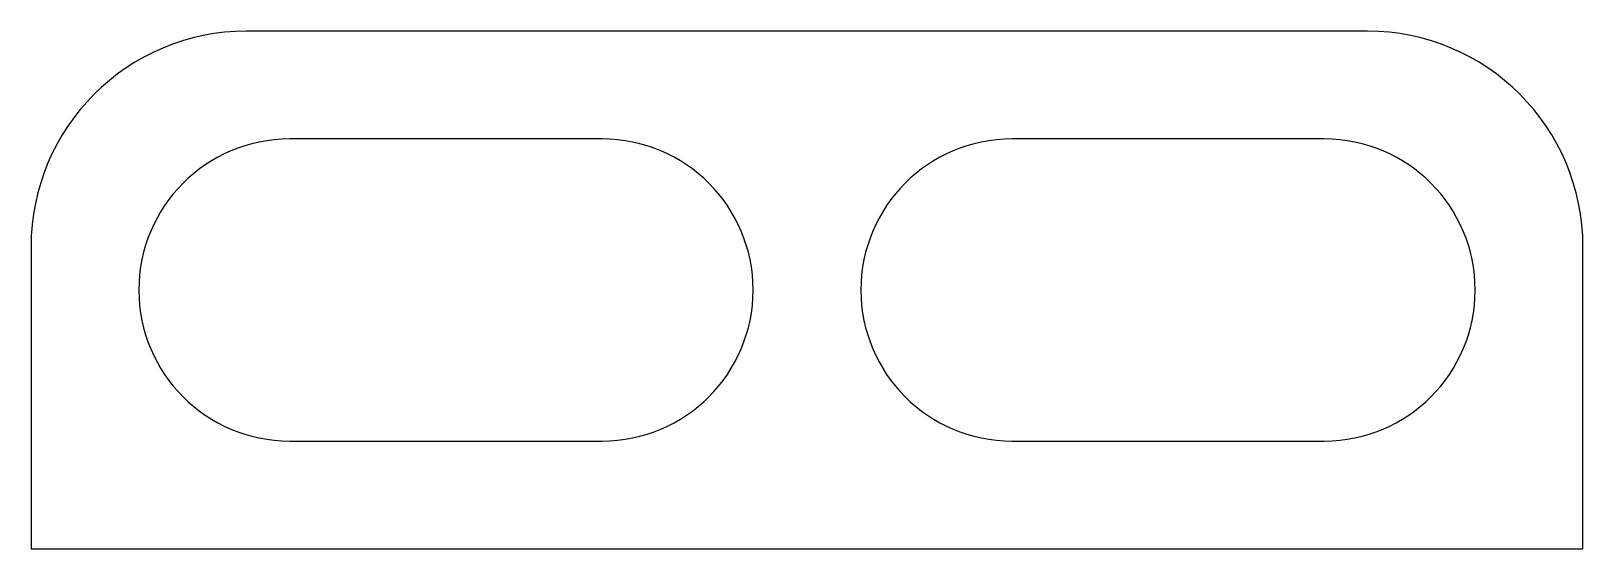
# Model space of a CAD drawing. Header units: millimetres. Extents: x -90 to 90, y -30 to 30.
import ezdxf

# ---------------------------------------------------------------- set-up
doc = ezdxf.new("R2010")
doc.units = ezdxf.units.MM

msp = doc.modelspace()

# ---------------------------------------------------------------- linework, layer by layer
at = {"color": 7, "linetype": 'Continuous', "lineweight": 25}
for p, q in [((65, 30), (-65, 30)), ((-23.75, 17.5), (-60, 17.5)), ((60, 17.5), (23.75, 17.5)), ((-90, 5), (-90, -30)), ((90, -30), (90, 5)), ((-60, -17.5), (-23.75, -17.5)), ((23.75, -17.5), (60, -17.5)), ((-90, -30), (90, -30))]:
    msp.add_line(p, q, dxfattribs=at)
for centre, radius, start, end in [((-65, 5), 25, 90, 180), ((65, 5), 25, 0, 90), ((-60, 0), 17.5, 90, 270), ((-23.75, 0), 17.5, 270, 90), ((23.75, 0), 17.5, 90, 270), ((60, 0), 17.5, 270, 90)]:
    msp.add_arc(centre, radius, start, end, dxfattribs=at)

doc.saveas('drawing.dxf')
